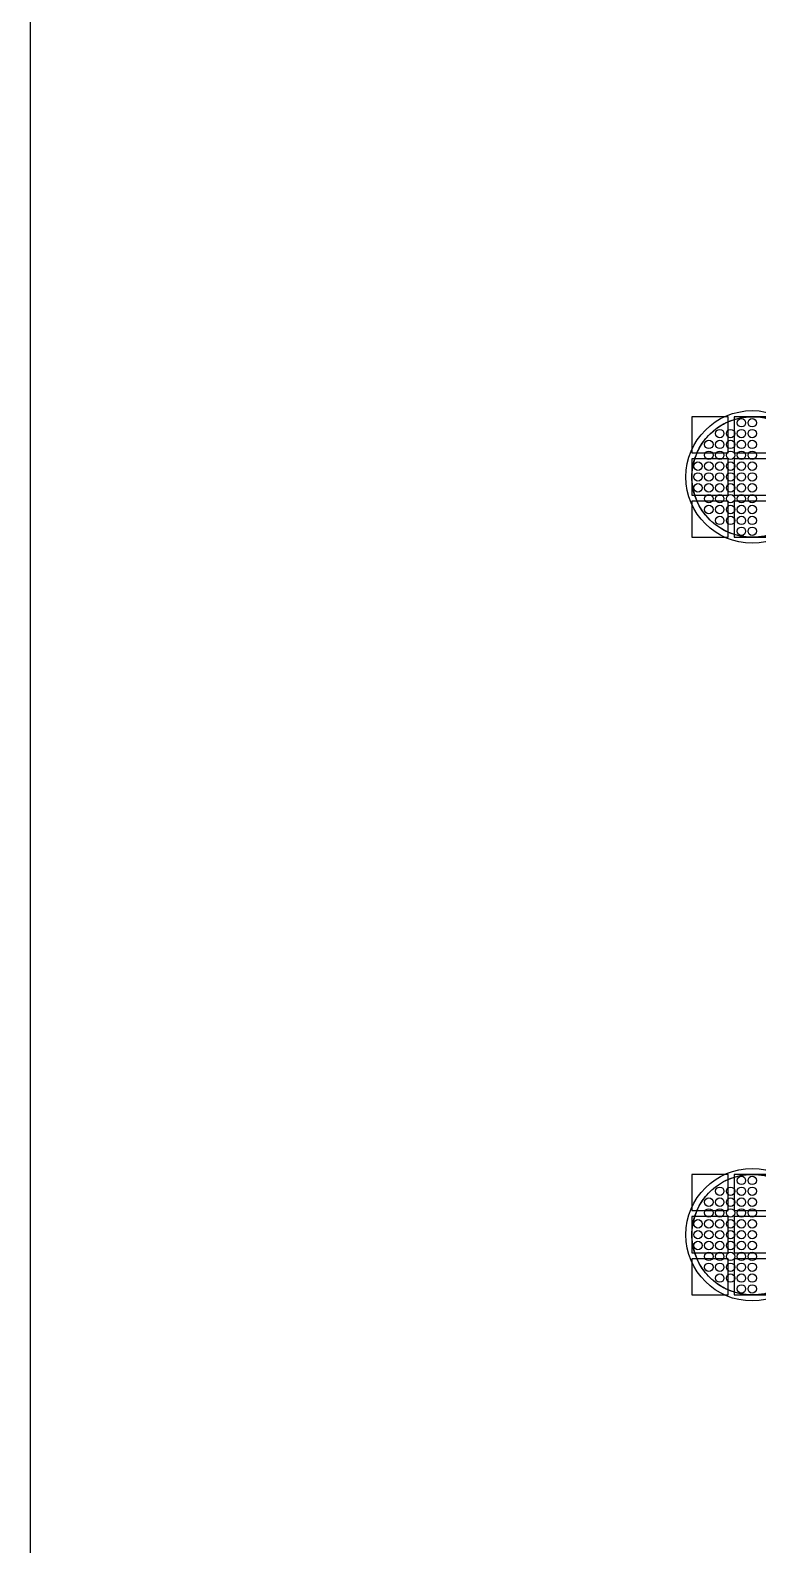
# Model space of a CAD drawing. Extents: x -49 to 54, y -38 to 38.
# Drawn here: x -49.4 to -43.37, y 17.85 to 30.41 of the extents above; entities that cross this region are included whole.
import ezdxf

# ---------------------------------------------------------------- set-up
doc = ezdxf.new("R2010")
doc.units = 0
for name, color, linetype in [('BACK_LAYER', 5, 'CONTINUOUS'), ('COND_LAYER_LOWER_ELECTRODE', 6, 'CONTINUOUS'), ('CONDUCTIVE_LAYER_BACK_LAYER', 2, 'CONTINUOUS'), ('EMITTER', 3, 'CONTINUOUS'), ('LOWER_ELECTRODE', 1, 'CONTINUOUS'), ('OUTLINE', 7, 'CONTINUOUS')]:
    doc.layers.add(name, color=color, linetype=linetype)

msp = doc.modelspace()

# ---------------------------------------------------------------- linework, layer by layer
at = {"layer": 'BACK_LAYER'}
for points in [[(-43.914, 26.906), (-43.614, 26.906), (-43.614, 27.206), (-43.914, 27.206)], [(-43.564, 26.906), (-43.264, 26.906), (-43.264, 27.206), (-43.564, 27.206)], [(-43.914, 26.556), (-43.614, 26.556), (-43.614, 26.856), (-43.914, 26.856)], [(-43.564, 26.556), (-43.264, 26.556), (-43.264, 26.856), (-43.564, 26.856)], [(-43.914, 26.206), (-43.614, 26.206), (-43.614, 26.506), (-43.914, 26.506)], [(-43.564, 26.206), (-43.264, 26.206), (-43.264, 26.506), (-43.564, 26.506)], [(-43.914, 20.622), (-43.614, 20.622), (-43.614, 20.922), (-43.914, 20.922)], [(-43.564, 20.622), (-43.264, 20.622), (-43.264, 20.922), (-43.564, 20.922)], [(-43.914, 20.272), (-43.614, 20.272), (-43.614, 20.572), (-43.914, 20.572)], [(-43.564, 20.272), (-43.264, 20.272), (-43.264, 20.572), (-43.564, 20.572)], [(-43.914, 19.922), (-43.614, 19.922), (-43.614, 20.222), (-43.914, 20.222)], [(-43.564, 19.922), (-43.264, 19.922), (-43.264, 20.222), (-43.564, 20.222)]]:
    msp.add_lwpolyline(points, close=True, dxfattribs=at)
at = {"layer": 'COND_LAYER_LOWER_ELECTRODE'}
for centre in [(-43.414, 26.706), (-43.414, 20.422)]:
    msp.add_circle(centre, 0.55, dxfattribs=at)
at = {"layer": 'CONDUCTIVE_LAYER_BACK_LAYER'}
for points in [[(-43.264, 26.206), (-43.424, 26.206), (-43.444, 26.207), (-43.464, 26.208), (-43.483, 26.211), (-43.503, 26.214), (-43.522, 26.218), (-43.542, 26.222), (-43.561, 26.228), (-43.58, 26.234), (-43.598, 26.241), (-43.617, 26.249), (-43.635, 26.257), (-43.652, 26.266), (-43.67, 26.276), (-43.687, 26.287), (-43.703, 26.298), (-43.719, 26.31), (-43.734, 26.322), (-43.749, 26.335), (-43.764, 26.349), (-43.778, 26.363), (-43.791, 26.378), (-43.804, 26.393), (-43.816, 26.409), (-43.828, 26.425), (-43.838, 26.442), (-43.849, 26.459), (-43.858, 26.476), (-43.867, 26.494), (-43.875, 26.512), (-43.882, 26.531), (-43.889, 26.549), (-43.895, 26.568), (-43.9, 26.588), (-43.904, 26.607), (-43.908, 26.627), (-43.91, 26.646), (-43.912, 26.666), (-43.914, 26.686), (-43.914, 26.706), (-43.914, 26.726), (-43.912, 26.746), (-43.91, 26.765), (-43.908, 26.785), (-43.904, 26.805), (-43.9, 26.824), (-43.895, 26.843), (-43.889, 26.862), (-43.882, 26.881), (-43.875, 26.899), (-43.867, 26.918), (-43.858, 26.935), (-43.849, 26.953), (-43.838, 26.97), (-43.828, 26.987), (-43.816, 27.003), (-43.804, 27.019), (-43.791, 27.034), (-43.778, 27.049), (-43.764, 27.063), (-43.749, 27.076), (-43.734, 27.09), (-43.719, 27.102), (-43.703, 27.114), (-43.687, 27.125), (-43.67, 27.135), (-43.652, 27.145), (-43.635, 27.154), (-43.617, 27.163), (-43.598, 27.171), (-43.58, 27.178), (-43.561, 27.184), (-43.542, 27.189), (-43.522, 27.194), (-43.503, 27.198), (-43.483, 27.201), (-43.464, 27.203), (-43.444, 27.205), (-43.424, 27.206), (-43.264, 27.206)], [(-43.264, 19.922), (-43.424, 19.922), (-43.444, 19.923), (-43.464, 19.925), (-43.483, 19.927), (-43.503, 19.93), (-43.522, 19.934), (-43.542, 19.939), (-43.561, 19.944), (-43.58, 19.95), (-43.598, 19.957), (-43.617, 19.965), (-43.635, 19.973), (-43.652, 19.983), (-43.67, 19.992), (-43.687, 20.003), (-43.703, 20.014), (-43.719, 20.026), (-43.734, 20.038), (-43.749, 20.051), (-43.764, 20.065), (-43.778, 20.079), (-43.791, 20.094), (-43.804, 20.109), (-43.816, 20.125), (-43.828, 20.141), (-43.838, 20.158), (-43.849, 20.175), (-43.858, 20.192), (-43.867, 20.21), (-43.875, 20.228), (-43.882, 20.247), (-43.889, 20.266), (-43.895, 20.285), (-43.9, 20.304), (-43.904, 20.323), (-43.908, 20.343), (-43.91, 20.363), (-43.912, 20.382), (-43.914, 20.402), (-43.914, 20.422), (-43.914, 20.442), (-43.912, 20.462), (-43.91, 20.482), (-43.908, 20.501), (-43.904, 20.521), (-43.9, 20.54), (-43.895, 20.559), (-43.889, 20.578), (-43.882, 20.597), (-43.875, 20.616), (-43.867, 20.634), (-43.858, 20.652), (-43.849, 20.669), (-43.838, 20.686), (-43.828, 20.703), (-43.816, 20.719), (-43.804, 20.735), (-43.791, 20.75), (-43.778, 20.765), (-43.764, 20.779), (-43.749, 20.793), (-43.734, 20.806), (-43.719, 20.818), (-43.703, 20.83), (-43.687, 20.841), (-43.67, 20.852), (-43.652, 20.862), (-43.635, 20.871), (-43.617, 20.879), (-43.598, 20.887), (-43.58, 20.894), (-43.561, 20.9), (-43.542, 20.905), (-43.522, 20.91), (-43.503, 20.914), (-43.483, 20.917), (-43.464, 20.92), (-43.444, 20.921), (-43.424, 20.922), (-43.264, 20.922)]]:
    msp.add_lwpolyline(points, dxfattribs=at)
at = {"layer": 'EMITTER'}
for centre in [(-43.414, 26.706), (-43.414, 20.422)]:
    msp.add_circle(centre, 0.5, dxfattribs=at)
at = {"layer": 'LOWER_ELECTRODE'}
for centre in [(-43.504, 27.156), (-43.414, 27.156), (-43.774, 26.976), (-43.684, 27.066), (-43.684, 26.976), (-43.594, 27.066), (-43.594, 26.976), (-43.504, 27.066), (-43.504, 26.976), (-43.414, 27.066), (-43.414, 26.976), (-43.774, 26.886), (-43.684, 26.886), (-43.594, 26.886), (-43.504, 26.886), (-43.414, 26.886), (-43.864, 26.796), (-43.774, 26.796), (-43.684, 26.796), (-43.594, 26.796), (-43.504, 26.796), (-43.414, 26.796), (-43.864, 26.706), (-43.864, 26.616), (-43.774, 26.706), (-43.774, 26.616), (-43.684, 26.706), (-43.684, 26.616), (-43.594, 26.706), (-43.594, 26.616), (-43.504, 26.706), (-43.504, 26.616), (-43.414, 26.706), (-43.414, 26.616), (-43.774, 26.526), (-43.684, 26.526), (-43.594, 26.526), (-43.504, 26.526), (-43.414, 26.526), (-43.774, 26.436), (-43.684, 26.436), (-43.684, 26.346), (-43.594, 26.436), (-43.594, 26.346), (-43.504, 26.436), (-43.504, 26.346), (-43.414, 26.436), (-43.414, 26.346), (-43.504, 26.256), (-43.414, 26.256), (-43.504, 20.872), (-43.414, 20.872), (-43.774, 20.692), (-43.684, 20.782), (-43.684, 20.692), (-43.594, 20.782), (-43.594, 20.692), (-43.504, 20.782), (-43.504, 20.692), (-43.414, 20.782), (-43.414, 20.692), (-43.774, 20.602), (-43.684, 20.602), (-43.594, 20.602), (-43.504, 20.602), (-43.414, 20.602), (-43.864, 20.512), (-43.774, 20.512), (-43.684, 20.512), (-43.594, 20.512), (-43.504, 20.512), (-43.414, 20.512), (-43.864, 20.422), (-43.864, 20.332), (-43.774, 20.422), (-43.774, 20.332), (-43.684, 20.422), (-43.684, 20.332), (-43.594, 20.422), (-43.594, 20.332), (-43.504, 20.422), (-43.504, 20.332), (-43.414, 20.422), (-43.414, 20.332), (-43.774, 20.242), (-43.684, 20.242), (-43.594, 20.242), (-43.504, 20.242), (-43.414, 20.242), (-43.774, 20.152), (-43.684, 20.152), (-43.684, 20.062), (-43.594, 20.152), (-43.594, 20.062), (-43.504, 20.152), (-43.504, 20.062), (-43.414, 20.152), (-43.414, 20.062), (-43.504, 19.972), (-43.414, 19.972)]:
    msp.add_circle(centre, 0.035, dxfattribs=at)
at = {"layer": 'OUTLINE'}
msp.add_lwpolyline([(-49.4, -36.45, -0.414214), (-47.85, -38), (52.85, -38, -0.414214), (54.4, -36.45), (54.4, -28), (51.4, -28), (51.4, 28), (54.4, 28), (54.4, 36.45, -0.414214), (52.85, 38), (-47.85, 38, -0.414214), (-49.4, 36.45)], format="xyb", close=True, dxfattribs=at)

doc.saveas('drawing.dxf')
